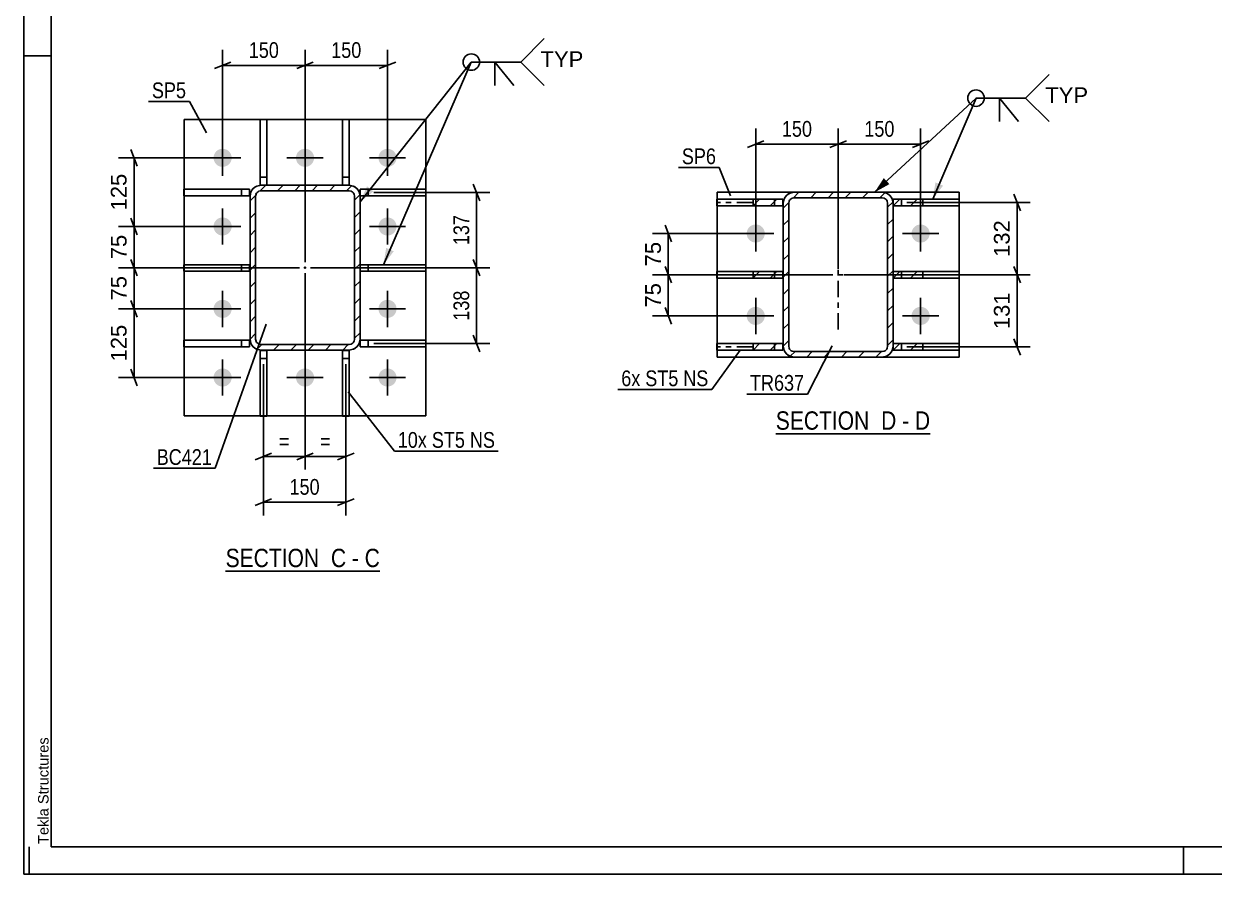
# Model space of a CAD drawing. Header units: millimetres. Extents: x -98 to 743, y -438 to 156.
# Drawn here: x -97.7 to 118.9, y -437.9 to -283.1 of the extents above; entities that cross this region are included whole.
import ezdxf

# ---------------------------------------------------------------- set-up
doc = ezdxf.new("R2010")
doc.units = ezdxf.units.MM
doc.linetypes.add('DXK_LINE_DOT2', pattern=[3.9198, 1.9599, -1.9599])
doc.linetypes.add('DXK_LINE_DOT3', pattern=[5.9187, 2.979, -0.9799, 0.9799, -0.9799])
doc.styles.add('Arial', font='ARIAL.TTF', dxfattribs={"height": 0.2})
doc.styles.add('Arial Narrow', font='ARIALN.TTF', dxfattribs={"height": 0.2})

# ---------------------------------------------------------------- blocks, each defined once
blk = doc.blocks.new('Unknown-761554712-18 - 4400')
at = {"color": 6, "linetype": 'Continuous'}
blk.add_line((39.15, -357.73), (67.22, -357.73), dxfattribs=at)
at = {"color": 0, "linetype": 'Continuous'}
blk.add_wipeout([(57.26, -356.98), (57.26, -353.48), (39.15, -353.48), (39.15, -356.98)], dxfattribs=at)
at = {"color": 7, "linetype": 'Continuous', "style": 'Arial Narrow'}
blk.add_text('SECTION ', height=3.34, dxfattribs=at).set_placement((39.15, -356.98))
at = {"color": 0, "linetype": 'Continuous'}
blk.add_wipeout([(61.08, -356.98), (61.08, -353.48), (58.31, -353.48), (58.31, -356.98)], dxfattribs=at)
at = {"color": 7, "linetype": 'Continuous', "style": 'Arial Narrow'}
blk.add_text('D', height=3.34, dxfattribs=at).set_placement((58.31, -356.98))
at = {"color": 0, "linetype": 'Continuous'}
blk.add_wipeout([(63.41, -356.98), (63.41, -353.48), (62.13, -353.48), (62.13, -356.98)], dxfattribs=at)
at = {"color": 7, "linetype": 'Continuous', "style": 'Arial Narrow'}
blk.add_text('-', height=3.34, dxfattribs=at).set_placement((62.13, -356.98))
at = {"color": 0, "linetype": 'Continuous'}
blk.add_wipeout([(67.22, -356.98), (67.22, -353.48), (64.46, -353.48), (64.46, -356.98)], dxfattribs=at)
at = {"color": 7, "linetype": 'Continuous', "style": 'Arial Narrow'}
blk.add_text('D', height=3.34, dxfattribs=at).set_placement((64.46, -356.98))
blk = doc.blocks.new('Unknown-761554712-1131')
at = {"color": 5, "linetype": 'Continuous'}
for p, q in [((-97.67, 156.09), (-97.67, -437.91)), ((-92.67, 151.09), (-92.67, -432.91)), ((-92.67, -288.91), (-97.67, -288.91)), ((-96.67, -437.91), (-96.67, -432.91)), ((-92.67, -432.91), (738.33, -432.91)), ((113.33, -437.91), (113.33, -432.91)), ((-97.67, -437.91), (743.33, -437.91))]:
    blk.add_line(p, q, dxfattribs=at)
at = {"color": 174, "linetype": 'Continuous', "style": 'Arial'}
blk.add_text('Tekla Structures', height=1.9102, rotation=90, dxfattribs=at).set_placement((-93.17, -432.41))
blk = doc.blocks.new('Unknown-761554712-13 - 3691')
at = {"color": 6, "linetype": 'Continuous'}
blk.add_line((-60.95, -382.75), (-32.88, -382.75), dxfattribs=at)
at = {"color": 0, "linetype": 'Continuous'}
blk.add_wipeout([(-42.84, -382), (-42.84, -378.5), (-60.95, -378.5), (-60.95, -382)], dxfattribs=at)
at = {"color": 7, "linetype": 'Continuous', "style": 'Arial Narrow'}
blk.add_text('SECTION ', height=3.34, dxfattribs=at).set_placement((-60.95, -382))
at = {"color": 0, "linetype": 'Continuous'}
blk.add_wipeout([(-39.03, -382), (-39.03, -378.5), (-41.79, -378.5), (-41.79, -382)], dxfattribs=at)
at = {"color": 7, "linetype": 'Continuous', "style": 'Arial Narrow'}
blk.add_text('C', height=3.34, dxfattribs=at).set_placement((-41.79, -382))
at = {"color": 0, "linetype": 'Continuous'}
blk.add_wipeout([(-36.7, -382), (-36.7, -378.5), (-37.98, -378.5), (-37.98, -382)], dxfattribs=at)
at = {"color": 7, "linetype": 'Continuous', "style": 'Arial Narrow'}
blk.add_text('-', height=3.34, dxfattribs=at).set_placement((-37.98, -382))
at = {"color": 0, "linetype": 'Continuous'}
blk.add_wipeout([(-32.88, -382), (-32.88, -378.5), (-35.65, -378.5), (-35.65, -382)], dxfattribs=at)
at = {"color": 7, "linetype": 'Continuous', "style": 'Arial Narrow'}
blk.add_text('C', height=3.34, dxfattribs=at).set_placement((-35.65, -382))
blk = doc.blocks.new('Bolt-761554712-4425 - 4400')
at = {"linetype": 'Continuous'}
for points in [[(33.85, -321.26, -1), (37.15, -321.26, -1)], [(63.85, -321.26, -1), (67.15, -321.26, -1)], [(33.85, -336.26, -1), (37.15, -336.26, -1)], [(63.85, -336.26, -1), (67.15, -336.26, -1)]]:
    blk.add_hatch(color=1, dxfattribs=at).paths.add_polyline_path(points)
at = {"color": 1, "linetype": 'Continuous'}
for p, q in [((35.5, -324.56), (35.5, -317.96)), ((65.5, -324.56), (65.5, -317.96)), ((32.2, -321.26), (38.8, -321.26)), ((62.2, -321.26), (68.8, -321.26)), ((35.5, -339.56), (35.5, -332.96)), ((65.5, -339.56), (65.5, -332.96)), ((32.2, -336.26), (38.8, -336.26)), ((62.2, -336.26), (68.8, -336.26))]:
    blk.add_line(p, q, dxfattribs=at)
blk = doc.blocks.new('Part-761554712-4519 - 4400')
at = {"linetype": 'Continuous'}
h = blk.add_hatch(dxfattribs=at)
h.set_pattern_fill('', scale=0.7, style=0, pattern_type=0)
h.set_pattern_definition([(45, (60.5037, -329.3623), (-1.57154, 1.57154), [])])
h.paths.add_polyline_path([(60.5, -328.16), (60.5, -329.36), (65.92, -329.36), (65.92, -328.16)])
at = {"color": 7, "linetype": 'DXK_LINE_DOT2'}
for p, q in [((60.5, -329.36), (60.5, -328.16)), ((65.92, -328.16), (60.5, -328.16)), ((62, -329.36), (62, -328.16)), ((65.92, -329.36), (60.5, -329.36))]:
    blk.add_line(p, q, dxfattribs=at)
at = {"color": 2, "linetype": 'Continuous'}
for p, q in [((60.5, -329.36), (60.5, -328.16)), ((60.5, -328.16), (65.92, -328.16)), ((65.92, -328.16), (72.5, -328.16)), ((65.92, -328.16), (65.92, -329.36)), ((72.5, -328.16), (72.5, -329.36)), ((65.92, -329.36), (60.5, -329.36)), ((72.5, -329.36), (65.92, -329.36))]:
    blk.add_line(p, q, dxfattribs=at)
blk = doc.blocks.new('Part-761554712-4431 - 4400')
at = {"color": 2, "linetype": 'Continuous'}
for p, q in [((28.5, -313.76), (28.5, -315.01)), ((28.5, -313.76), (42.5, -313.76)), ((72.5, -313.76), (58.5, -313.76)), ((72.5, -313.76), (72.5, -343.76)), ((28.5, -316.21), (28.5, -328.16)), ((28.5, -341.31), (28.5, -329.36)), ((28.5, -343.76), (28.5, -342.51)), ((28.5, -343.76), (42.5, -343.76)), ((72.5, -343.76), (58.5, -343.76))]:
    blk.add_line(p, q, dxfattribs=at)
at = {"color": 7, "linetype": 'DXK_LINE_DOT2'}
for p, q in [((28.5, -313.76), (28.5, -329.36)), ((42.5, -313.76), (58.5, -313.76)), ((28.5, -315.01), (28.5, -316.21)), ((28.5, -329.36), (28.5, -328.16)), ((28.5, -342.51), (28.5, -341.31)), ((42.5, -343.76), (58.5, -343.76))]:
    blk.add_line(p, q, dxfattribs=at)
blk = doc.blocks.new('Part-761554712-4459 - 4400')
at = {"linetype": 'Continuous'}
h = blk.add_hatch(dxfattribs=at)
h.set_pattern_fill('', scale=0.7, style=0, pattern_type=0)
h.set_pattern_definition([(45, (40.5037, -341.7628), (-1.57154, 1.57154), [])])
h.paths.add_polyline_path([(40.5, -315.76), (40.5, -341.76), (40.66, -342.53), (41.09, -343.18), (41.74, -343.61), (42.5, -343.76), (58.5, -343.76), (59.27, -343.61), (59.92, -343.18), (60.35, -342.53), (60.5, -341.76), (60.5, -315.76), (60.35, -315), (59.92, -314.35), (59.27, -313.92), (58.5, -313.76), (42.5, -313.76), (41.74, -313.92), (41.09, -314.35), (40.66, -315)])
h.paths.add_polyline_path([(41.8, -315.06), (42.12, -314.84), (42.5, -314.76), (58.5, -314.76), (58.89, -314.84), (59.21, -315.06), (59.43, -315.38), (59.5, -315.76), (59.5, -341.76), (59.43, -342.15), (59.21, -342.47), (58.89, -342.69), (58.5, -342.76), (42.5, -342.76), (42.12, -342.69), (41.8, -342.47), (41.58, -342.15), (41.5, -341.76), (41.5, -315.76), (41.58, -315.38)])
at = {"color": 7, "linetype": 'DXK_LINE_DOT2'}
for p, q in [((41.74, -313.92), (42.5, -313.76)), ((42.5, -313.76), (58.5, -313.76)), ((58.5, -313.76), (59.27, -313.92)), ((40.5, -315.76), (40.66, -315)), ((40.5, -341.76), (40.5, -315.76)), ((41.58, -315.38), (41.5, -315.76)), ((41.5, -341.76), (41.5, -315.76)), ((42.5, -314.76), (42.12, -314.84)), ((42.5, -314.76), (58.5, -314.76)), ((58.89, -314.84), (58.5, -314.76)), ((59.5, -315.76), (59.43, -315.38)), ((59.5, -341.76), (59.5, -315.76)), ((60.35, -315), (60.5, -315.76)), ((60.5, -315.76), (60.5, -341.76)), ((40.66, -342.53), (40.5, -341.76)), ((41.5, -341.76), (41.58, -342.15)), ((59.43, -342.15), (59.5, -341.76)), ((60.5, -341.76), (60.35, -342.53)), ((42.5, -343.76), (41.74, -343.61)), ((42.12, -342.69), (42.5, -342.76)), ((42.5, -342.76), (58.5, -342.76)), ((42.5, -343.76), (58.5, -343.76)), ((58.5, -342.76), (58.89, -342.69)), ((59.27, -343.61), (58.5, -343.76))]:
    blk.add_line(p, q, dxfattribs=at)
at = {"color": 2, "linetype": 'Continuous'}
for p, q in [((42.5, -313.76), (41.74, -313.92)), ((42.5, -313.76), (58.5, -313.76)), ((59.27, -313.92), (58.5, -313.76)), ((40.66, -315), (40.5, -315.76)), ((40.5, -341.76), (40.5, -315.76)), ((41.5, -315.76), (41.58, -315.38)), ((41.5, -341.76), (41.5, -315.76)), ((42.12, -314.84), (42.5, -314.76)), ((42.5, -314.76), (58.5, -314.76)), ((58.5, -314.76), (58.89, -314.84)), ((59.43, -315.38), (59.5, -315.76)), ((59.5, -341.76), (59.5, -315.76)), ((60.5, -315.76), (60.35, -315)), ((60.5, -341.76), (60.5, -315.76)), ((40.5, -341.76), (40.66, -342.53)), ((41.58, -342.15), (41.5, -341.76)), ((59.5, -341.76), (59.43, -342.15)), ((60.35, -342.53), (60.5, -341.76)), ((41.74, -343.61), (42.5, -343.76)), ((42.5, -342.76), (42.12, -342.69)), ((42.5, -342.76), (58.5, -342.76)), ((42.5, -343.76), (58.5, -343.76)), ((58.89, -342.69), (58.5, -342.76)), ((58.5, -343.76), (59.27, -343.61))]:
    blk.add_line(p, q, dxfattribs=at)
at = {"color": 7, "linetype": 'DXK_LINE_DOT3'}
for p, q in [((50.5, -338.76), (50.5, -318.76)), ((40.5, -328.76), (60.5, -328.76))]:
    blk.add_line(p, q, dxfattribs=at)
at = {"color": 7, "linetype": 'DXK_LINE_DOT2'}
for centre, radius, start, end in [((42.5, -315.76), 2, 112.5, 157.5), ((58.5, -315.76), 2, 22.5, 67.5), ((42.5, -315.76), 1, 112.5, 157.5), ((58.5, -315.76), 1, 22.5, 67.5), ((42.5, -341.76), 1, 202.5, 247.5), ((58.5, -341.76), 1, 292.5, 337.5), ((42.5, -341.76), 2, 202.5, 247.5), ((58.5, -341.76), 2, 292.5, 337.5)]:
    blk.add_arc(centre, radius, start, end, dxfattribs=at)
at = {"color": 2, "linetype": 'Continuous'}
for centre, radius, start, end in [((42.5, -315.76), 2, 112.5, 157.5), ((58.5, -315.76), 2, 22.5, 67.5), ((42.5, -315.76), 1, 112.5, 157.5), ((58.5, -315.76), 1, 22.5, 67.5), ((42.5, -341.76), 1, 202.5, 247.5), ((58.5, -341.76), 1, 292.5, 337.5), ((42.5, -341.76), 2, 202.5, 247.5), ((58.5, -341.76), 2, 292.5, 337.5)]:
    blk.add_arc(centre, radius, start, end, dxfattribs=at)
blk = doc.blocks.new('Part-761554712-4504 - 4400')
at = {"linetype": 'Continuous'}
h = blk.add_hatch(dxfattribs=at)
h.set_pattern_fill('', scale=0.7, style=0, pattern_type=0)
h.set_pattern_definition([(45, (35.006, -329.3623), (-1.57154, 1.57154), [])])
h.paths.add_polyline_path([(35.01, -328.16), (35.01, -329.36), (40.43, -329.36), (40.43, -328.16)])
at = {"color": 2, "linetype": 'Continuous'}
for p, q in [((28.43, -328.16), (35.01, -328.16)), ((28.43, -329.36), (28.43, -328.16)), ((40.43, -328.16), (35.01, -328.16)), ((35.01, -328.16), (35.01, -329.36)), ((40.43, -329.36), (40.43, -328.16)), ((28.43, -329.36), (35.01, -329.36)), ((35.01, -329.36), (40.43, -329.36))]:
    blk.add_line(p, q, dxfattribs=at)
at = {"color": 7, "linetype": 'DXK_LINE_DOT2'}
for p, q in [((35.01, -328.16), (40.43, -328.16)), ((38.93, -329.36), (38.93, -328.16)), ((40.43, -329.36), (40.43, -328.16)), ((35.01, -329.36), (40.43, -329.36))]:
    blk.add_line(p, q, dxfattribs=at)
blk = doc.blocks.new('Part-761554712-4509 - 4400')
at = {"linetype": 'Continuous'}
h = blk.add_hatch(dxfattribs=at)
h.set_pattern_fill('', scale=0.7, style=0, pattern_type=0)
h.set_pattern_definition([(45, (35.006, -316.2123), (-1.57154, 1.57154), [])])
h.paths.add_polyline_path([(35.01, -315.01), (35.01, -316.21), (40.43, -316.21), (40.43, -315.01)])
at = {"color": 2, "linetype": 'Continuous'}
for p, q in [((28.43, -315.01), (35.01, -315.01)), ((28.43, -316.21), (28.43, -315.01)), ((40.43, -315.01), (35.01, -315.01)), ((35.01, -315.01), (35.01, -316.21)), ((40.43, -316.21), (40.43, -315.01)), ((28.43, -316.21), (35.01, -316.21)), ((35.01, -316.21), (40.43, -316.21))]:
    blk.add_line(p, q, dxfattribs=at)
at = {"color": 7, "linetype": 'DXK_LINE_DOT3'}
for p, q in [((35.01, -315.61), (28.43, -315.61)), ((40.43, -315.61), (40.43, -315.61))]:
    blk.add_line(p, q, dxfattribs=at)
at = {"color": 7, "linetype": 'DXK_LINE_DOT2'}
for p, q in [((35.01, -315.01), (40.43, -315.01)), ((38.93, -316.21), (38.93, -315.01)), ((40.43, -316.21), (40.43, -315.01)), ((35.01, -316.21), (40.43, -316.21))]:
    blk.add_line(p, q, dxfattribs=at)
blk = doc.blocks.new('Part-761554712-4514 - 4400')
at = {"linetype": 'Continuous'}
h = blk.add_hatch(dxfattribs=at)
h.set_pattern_fill('', scale=0.7, style=0, pattern_type=0)
h.set_pattern_definition([(45, (35.006, -342.5123), (-1.57154, 1.57154), [])])
h.paths.add_polyline_path([(35.01, -341.31), (35.01, -342.51), (40.43, -342.51), (40.43, -341.31)])
at = {"color": 2, "linetype": 'Continuous'}
for p, q in [((28.43, -341.31), (35.01, -341.31)), ((28.43, -342.51), (28.43, -341.31)), ((40.43, -341.31), (35.01, -341.31)), ((35.01, -341.31), (35.01, -342.51)), ((40.43, -342.51), (40.43, -341.31)), ((28.43, -342.51), (35.01, -342.51)), ((35.01, -342.51), (40.43, -342.51))]:
    blk.add_line(p, q, dxfattribs=at)
at = {"color": 7, "linetype": 'DXK_LINE_DOT3'}
for p, q in [((35.01, -341.91), (28.43, -341.91)), ((40.43, -341.91), (40.43, -341.91))]:
    blk.add_line(p, q, dxfattribs=at)
at = {"color": 7, "linetype": 'DXK_LINE_DOT2'}
for p, q in [((35.01, -341.31), (40.43, -341.31)), ((38.93, -342.51), (38.93, -341.31)), ((40.43, -342.51), (40.43, -341.31)), ((35.01, -342.51), (40.43, -342.51))]:
    blk.add_line(p, q, dxfattribs=at)
blk = doc.blocks.new('Part-761554712-4524 - 4400')
at = {"linetype": 'Continuous'}
h = blk.add_hatch(dxfattribs=at)
h.set_pattern_fill('', scale=0.7, style=0, pattern_type=0)
h.set_pattern_definition([(45, (60.5037, -316.2123), (-1.57154, 1.57154), [])])
h.paths.add_polyline_path([(60.5, -315.01), (60.5, -316.21), (65.92, -316.21), (65.92, -315.01)])
at = {"color": 7, "linetype": 'DXK_LINE_DOT2'}
for p, q in [((60.5, -316.21), (60.5, -315.01)), ((65.92, -315.01), (60.5, -315.01)), ((62, -316.21), (62, -315.01)), ((65.92, -316.21), (60.5, -316.21))]:
    blk.add_line(p, q, dxfattribs=at)
at = {"color": 2, "linetype": 'Continuous'}
for p, q in [((60.5, -316.21), (60.5, -315.01)), ((60.5, -315.01), (65.92, -315.01)), ((65.92, -315.01), (72.5, -315.01)), ((65.92, -315.01), (65.92, -316.21)), ((72.5, -315.01), (72.5, -316.21)), ((65.92, -316.21), (60.5, -316.21)), ((72.5, -316.21), (65.92, -316.21))]:
    blk.add_line(p, q, dxfattribs=at)
at = {"color": 7, "linetype": 'DXK_LINE_DOT3'}
for p, q in [((60.5, -315.61), (60.5, -315.61)), ((65.92, -315.61), (72.5, -315.61))]:
    blk.add_line(p, q, dxfattribs=at)
blk = doc.blocks.new('Part-761554712-4529 - 4400')
at = {"linetype": 'Continuous'}
h = blk.add_hatch(dxfattribs=at)
h.set_pattern_fill('', scale=0.7, style=0, pattern_type=0)
h.set_pattern_definition([(45, (60.5037, -342.5123), (-1.57154, 1.57154), [])])
h.paths.add_polyline_path([(60.5, -341.31), (60.5, -342.51), (65.92, -342.51), (65.92, -341.31)])
at = {"color": 7, "linetype": 'DXK_LINE_DOT2'}
for p, q in [((60.5, -342.51), (60.5, -341.31)), ((65.92, -341.31), (60.5, -341.31)), ((62, -342.51), (62, -341.31)), ((65.92, -342.51), (60.5, -342.51))]:
    blk.add_line(p, q, dxfattribs=at)
at = {"color": 2, "linetype": 'Continuous'}
for p, q in [((60.5, -342.51), (60.5, -341.31)), ((60.5, -341.31), (65.92, -341.31)), ((65.92, -341.31), (72.5, -341.31)), ((65.92, -341.31), (65.92, -342.51)), ((72.5, -341.31), (72.5, -342.51)), ((65.92, -342.51), (60.5, -342.51)), ((72.5, -342.51), (65.92, -342.51))]:
    blk.add_line(p, q, dxfattribs=at)
at = {"color": 7, "linetype": 'DXK_LINE_DOT3'}
for p, q in [((60.5, -341.91), (60.5, -341.91)), ((65.92, -341.91), (72.5, -341.91))]:
    blk.add_line(p, q, dxfattribs=at)
blk = doc.blocks.new('Part-761554712-3799 - 3691')
at = {"color": 2, "linetype": 'Continuous'}
for p, q in [((-24.5, -340.69), (-36.5, -340.69)), ((-36.5, -341.89), (-36.5, -340.69)), ((-24.5, -341.89), (-36.5, -341.89)), ((-24.5, -340.69), (-24.5, -341.89))]:
    blk.add_line(p, q, dxfattribs=at)
at = {"color": 7, "linetype": 'DXK_LINE_DOT2'}
blk.add_line((-35, -341.89), (-35, -340.69), dxfattribs=at)
blk = doc.blocks.new('Part-761554712-3838 - 3691')
at = {"color": 2, "linetype": 'Continuous'}
for p, q in [((-54.68, -312.48), (-54.68, -300.48)), ((-54.68, -300.48), (-53.48, -300.48)), ((-53.48, -312.48), (-53.48, -300.48)), ((-54.68, -312.48), (-54.5, -312.48))]:
    blk.add_line(p, q, dxfattribs=at)
at = {"color": 7, "linetype": 'DXK_LINE_DOT2'}
for p, q in [((-54.68, -310.98), (-53.48, -310.98)), ((-54.5, -312.48), (-53.48, -312.48))]:
    blk.add_line(p, q, dxfattribs=at)
blk = doc.blocks.new('Part-761554712-3774 - 3691')
at = {"color": 2, "linetype": 'Continuous'}
for p, q in [((-68.58, -328.14), (-68.58, -326.94)), ((-68.58, -326.94), (-56.58, -326.94)), ((-56.58, -328.14), (-56.58, -326.94)), ((-68.58, -328.14), (-56.58, -328.14))]:
    blk.add_line(p, q, dxfattribs=at)
at = {"color": 7, "linetype": 'DXK_LINE_DOT2'}
blk.add_line((-58.08, -328.14), (-58.08, -326.94), dxfattribs=at)
blk = doc.blocks.new('Part-761554712-3779 - 3691')
at = {"color": 2, "linetype": 'Continuous'}
for p, q in [((-68.58, -314.39), (-68.58, -313.19)), ((-68.58, -313.19), (-56.58, -313.19)), ((-56.58, -314.39), (-56.58, -313.19)), ((-68.58, -314.39), (-56.58, -314.39))]:
    blk.add_line(p, q, dxfattribs=at)
at = {"color": 7, "linetype": 'DXK_LINE_DOT2'}
blk.add_line((-58.08, -314.39), (-58.08, -313.19), dxfattribs=at)
blk = doc.blocks.new('Part-761554712-3784 - 3691')
at = {"color": 2, "linetype": 'Continuous'}
for p, q in [((-68.58, -341.89), (-68.58, -340.69)), ((-68.58, -340.69), (-56.58, -340.69)), ((-68.58, -341.89), (-56.58, -341.89)), ((-56.58, -341.89), (-56.58, -340.69))]:
    blk.add_line(p, q, dxfattribs=at)
at = {"color": 7, "linetype": 'DXK_LINE_DOT2'}
blk.add_line((-58.08, -341.89), (-58.08, -340.69), dxfattribs=at)
blk = doc.blocks.new('Part-761554712-3789 - 3691')
at = {"color": 2, "linetype": 'Continuous'}
for p, q in [((-24.5, -326.94), (-36.5, -326.94)), ((-24.5, -326.94), (-24.5, -328.14)), ((-24.5, -328.14), (-36.5, -328.14))]:
    blk.add_line(p, q, dxfattribs=at)
at = {"color": 7, "linetype": 'DXK_LINE_DOT2'}
for p, q in [((-36.5, -328.14), (-36.5, -326.94)), ((-35, -328.14), (-35, -326.94))]:
    blk.add_line(p, q, dxfattribs=at)
blk = doc.blocks.new('Part-761554712-3794 - 3691')
at = {"color": 2, "linetype": 'Continuous'}
for p, q in [((-24.5, -313.19), (-36.5, -313.19)), ((-36.5, -314.39), (-36.5, -313.19)), ((-24.5, -313.19), (-24.5, -314.39)), ((-24.5, -314.39), (-36.5, -314.39))]:
    blk.add_line(p, q, dxfattribs=at)
at = {"color": 7, "linetype": 'DXK_LINE_DOT2'}
blk.add_line((-35, -314.39), (-35, -313.19), dxfattribs=at)
blk = doc.blocks.new('Part-761554712-3817 - 3691')
at = {"linetype": 'Continuous'}
h = blk.add_hatch(dxfattribs=at)
h.set_pattern_fill('', scale=0.7, style=0, pattern_type=0)
h.set_pattern_definition([(45, (-56.4993, -340.4774), (-1.57154, 1.57154), [])])
h.paths.add_polyline_path([(-56.5, -314.48), (-56.5, -340.48), (-56.35, -341.24), (-55.91, -341.89), (-55.26, -342.33), (-54.5, -342.48), (-38.5, -342.48), (-37.73, -342.33), (-37.09, -341.89), (-36.65, -341.24), (-36.5, -340.48), (-36.5, -314.48), (-36.65, -313.71), (-37.09, -313.06), (-37.73, -312.63), (-38.5, -312.48), (-54.5, -312.48), (-55.26, -312.63), (-55.91, -313.06), (-56.35, -313.71)])
h.paths.add_polyline_path([(-55.21, -313.77), (-54.88, -313.55), (-54.5, -313.48), (-38.5, -313.48), (-38.12, -313.55), (-37.79, -313.77), (-37.58, -314.09), (-37.5, -314.48), (-37.5, -340.48), (-37.58, -340.86), (-37.79, -341.18), (-38.12, -341.4), (-38.5, -341.48), (-54.5, -341.48), (-54.88, -341.4), (-55.21, -341.18), (-55.42, -340.86), (-55.5, -340.48), (-55.5, -314.48), (-55.42, -314.09)])
blk.add_hatch(color=30, dxfattribs=at).paths.add_polyline_path([(-46.5, -327.58, -1), (-46.5, -327.38, -1)])
at = {"color": 7, "linetype": 'DXK_LINE_DOT2'}
for p, q in [((-56.5, -314.48), (-56.35, -313.71)), ((-55.26, -312.63), (-54.5, -312.48)), ((-54.5, -313.48), (-54.88, -313.55)), ((-38.5, -312.48), (-54.5, -312.48)), ((-54.5, -313.48), (-38.5, -313.48)), ((-38.5, -312.48), (-37.73, -312.63)), ((-38.12, -313.55), (-38.5, -313.48)), ((-36.65, -313.71), (-36.5, -314.48)), ((-56.5, -340.48), (-56.5, -314.48)), ((-55.42, -314.09), (-55.5, -314.48)), ((-55.5, -340.48), (-55.5, -314.48)), ((-37.5, -314.48), (-37.58, -314.09)), ((-37.5, -340.48), (-37.5, -314.48)), ((-36.5, -340.48), (-36.5, -314.48)), ((-56.35, -341.24), (-56.5, -340.48)), ((-55.5, -340.48), (-55.42, -340.86)), ((-54.88, -341.4), (-54.5, -341.48)), ((-54.5, -341.48), (-38.5, -341.48)), ((-38.5, -341.48), (-38.12, -341.4)), ((-37.58, -340.86), (-37.5, -340.48)), ((-36.5, -340.48), (-36.65, -341.24)), ((-54.5, -342.48), (-55.26, -342.33)), ((-54.5, -342.48), (-38.5, -342.48)), ((-37.73, -342.33), (-38.5, -342.48))]:
    blk.add_line(p, q, dxfattribs=at)
at = {"color": 2, "linetype": 'Continuous'}
for p, q in [((-56.35, -313.71), (-56.5, -314.48)), ((-54.5, -312.48), (-55.26, -312.63)), ((-54.88, -313.55), (-54.5, -313.48)), ((-54.5, -312.48), (-38.5, -312.48)), ((-54.5, -313.48), (-38.5, -313.48)), ((-37.73, -312.63), (-38.5, -312.48)), ((-38.5, -313.48), (-38.12, -313.55)), ((-36.5, -314.48), (-36.65, -313.71)), ((-56.5, -340.48), (-56.5, -314.48)), ((-55.5, -314.48), (-55.42, -314.09)), ((-55.5, -340.48), (-55.5, -314.48)), ((-37.58, -314.09), (-37.5, -314.48)), ((-37.5, -340.48), (-37.5, -314.48)), ((-36.5, -340.48), (-36.5, -314.48)), ((-56.5, -340.48), (-56.35, -341.24)), ((-55.42, -340.86), (-55.5, -340.48)), ((-54.5, -341.48), (-54.88, -341.4)), ((-54.5, -341.48), (-38.5, -341.48)), ((-38.12, -341.4), (-38.5, -341.48)), ((-37.5, -340.48), (-37.58, -340.86)), ((-36.65, -341.24), (-36.5, -340.48)), ((-55.26, -342.33), (-54.5, -342.48)), ((-54.5, -342.48), (-38.5, -342.48)), ((-38.5, -342.48), (-37.73, -342.33))]:
    blk.add_line(p, q, dxfattribs=at)
at = {"color": 7, "linetype": 'DXK_LINE_DOT3'}
blk.add_line((-46.5, -327.48), (-46.5, -327.48), dxfattribs=at)
at = {"color": 30, "linetype": 'DXK_LINE_DOT3'}
blk.add_line((-46.5, -327.48), (-46.5, -327.48), dxfattribs=at)
at = {"color": 30, "linetype": 'Continuous'}
blk.add_circle((-46.5, -327.48), 0.1, dxfattribs=at)
at = {"color": 7, "linetype": 'DXK_LINE_DOT2'}
for centre, radius, start, end in [((-54.5, -314.48), 2, 112.5, 157.5), ((-54.5, -314.48), 1, 112.5, 157.5), ((-38.5, -314.48), 1, 22.5, 67.5), ((-38.5, -314.48), 2, 22.5, 67.5), ((-54.5, -340.48), 2, 202.5, 247.5), ((-54.5, -340.48), 1, 202.5, 247.5), ((-38.5, -340.48), 1, 292.5, 337.5), ((-38.5, -340.48), 2, 292.5, 337.5)]:
    blk.add_arc(centre, radius, start, end, dxfattribs=at)
at = {"color": 2, "linetype": 'Continuous'}
for centre, radius, start, end in [((-54.5, -314.48), 2, 112.5, 157.5), ((-54.5, -314.48), 1, 112.5, 157.5), ((-38.5, -314.48), 1, 22.5, 67.5), ((-38.5, -314.48), 2, 22.5, 67.5), ((-54.5, -340.48), 2, 202.5, 247.5), ((-54.5, -340.48), 1, 202.5, 247.5), ((-38.5, -340.48), 1, 292.5, 337.5), ((-38.5, -340.48), 2, 292.5, 337.5)]:
    blk.add_arc(centre, radius, start, end, dxfattribs=at)
blk = doc.blocks.new('Part-761554712-3823 - 3691')
at = {"color": 2, "linetype": 'Continuous'}
for p, q in [((-39.68, -354.54), (-39.68, -342.54)), ((-39.68, -342.54), (-38.48, -342.54)), ((-38.48, -342.54), (-38.48, -354.54)), ((-38.48, -354.54), (-39.68, -354.54))]:
    blk.add_line(p, q, dxfattribs=at)
at = {"color": 7, "linetype": 'DXK_LINE_DOT2'}
blk.add_line((-39.68, -344.04), (-38.48, -344.04), dxfattribs=at)
blk = doc.blocks.new('Part-761554712-3828 - 3691')
at = {"color": 2, "linetype": 'Continuous'}
for p, q in [((-54.68, -354.54), (-54.68, -342.54)), ((-54.68, -342.54), (-53.48, -342.54)), ((-53.48, -342.54), (-53.48, -354.54)), ((-53.48, -354.54), (-54.68, -354.54))]:
    blk.add_line(p, q, dxfattribs=at)
at = {"color": 7, "linetype": 'DXK_LINE_DOT2'}
blk.add_line((-54.68, -344.04), (-53.48, -344.04), dxfattribs=at)
blk = doc.blocks.new('Part-761554712-3833 - 3691')
at = {"color": 2, "linetype": 'Continuous'}
for p, q in [((-39.68, -312.48), (-39.68, -300.48)), ((-39.68, -300.48), (-38.48, -300.48)), ((-38.48, -300.48), (-38.48, -312.48)), ((-38.48, -312.48), (-38.5, -312.48))]:
    blk.add_line(p, q, dxfattribs=at)
at = {"color": 7, "linetype": 'DXK_LINE_DOT2'}
for p, q in [((-39.68, -310.98), (-38.48, -310.98)), ((-38.48, -312.48), (-39.68, -312.48))]:
    blk.add_line(p, q, dxfattribs=at)
blk = doc.blocks.new('Part-761554712-3854 - 3691')
at = {"color": 2, "linetype": 'Continuous'}
for p, q in [((-24.5, -300.48), (-68.5, -300.48)), ((-68.5, -313.19), (-68.5, -300.48)), ((-24.5, -354.48), (-24.5, -300.48)), ((-68.5, -326.94), (-68.5, -314.39)), ((-68.5, -340.69), (-68.5, -328.14)), ((-68.5, -354.48), (-68.5, -341.89)), ((-68.5, -354.48), (-54.68, -354.48)), ((-39.68, -354.48), (-53.48, -354.48)), ((-24.5, -354.48), (-38.48, -354.48))]:
    blk.add_line(p, q, dxfattribs=at)
at = {"color": 7, "linetype": 'DXK_LINE_DOT2'}
for p, q in [((-68.5, -314.39), (-68.5, -313.19)), ((-68.5, -328.14), (-68.5, -326.94)), ((-68.5, -341.89), (-68.5, -340.69)), ((-54.68, -354.48), (-53.48, -354.48)), ((-38.48, -354.48), (-39.68, -354.48))]:
    blk.add_line(p, q, dxfattribs=at)
blk = doc.blocks.new('Bolt-761554712-3856 - 3691')
at = {"linetype": 'Continuous'}
for points in [[(-63.15, -307.48, -1), (-59.85, -307.48, -1)], [(-48.15, -307.48, -1), (-44.85, -307.48, -1)], [(-33.15, -307.48, -1), (-29.85, -307.48, -1)], [(-63.15, -319.98, -1), (-59.85, -319.98, -1)], [(-33.15, -319.98, -1), (-29.85, -319.98, -1)], [(-63.15, -334.98, -1), (-59.85, -334.98, -1)], [(-33.15, -334.98, -1), (-29.85, -334.98, -1)], [(-63.15, -347.48, -1), (-59.85, -347.48, -1)], [(-48.15, -347.48, -1), (-44.85, -347.48, -1)], [(-33.15, -347.48, -1), (-29.85, -347.48, -1)]]:
    blk.add_hatch(color=1, dxfattribs=at).paths.add_polyline_path(points)
at = {"color": 1, "linetype": 'Continuous'}
for p, q in [((-61.5, -310.78), (-61.5, -304.18)), ((-46.5, -310.78), (-46.5, -304.18)), ((-31.5, -310.78), (-31.5, -304.18)), ((-58.2, -307.48), (-64.8, -307.48)), ((-43.2, -307.48), (-49.8, -307.48)), ((-28.2, -307.48), (-34.8, -307.48)), ((-61.5, -323.28), (-61.5, -316.68)), ((-31.5, -323.28), (-31.5, -316.68)), ((-58.2, -319.98), (-64.8, -319.98)), ((-28.2, -319.98), (-34.8, -319.98)), ((-61.5, -338.28), (-61.5, -331.68)), ((-31.5, -338.28), (-31.5, -331.68)), ((-58.2, -334.98), (-64.8, -334.98)), ((-28.2, -334.98), (-34.8, -334.98)), ((-61.5, -350.78), (-61.5, -344.18)), ((-46.5, -350.78), (-46.5, -344.18)), ((-31.5, -350.78), (-31.5, -344.18)), ((-58.2, -347.48), (-64.8, -347.48)), ((-43.2, -347.48), (-49.8, -347.48)), ((-28.2, -347.48), (-34.8, -347.48))]:
    blk.add_line(p, q, dxfattribs=at)
blk = doc.blocks.new('StraightDimension-761554712-11368 - 4400')
at = {"color": 7, "linetype": 'Continuous'}
for p, q in [((51.5, -328.76), (85.45, -328.76)), ((83.65, -330.26), (82.45, -327.26)), ((83.05, -341.91), (83.05, -328.76)), ((63, -341.91), (85.45, -341.91)), ((82.45, -340.41), (83.65, -343.41))]:
    blk.add_line(p, q, dxfattribs=at)
at = {"color": 0}
blk.add_wipeout([(82.3, -331.4), (78.1, -331.4), (78.1, -339.27), (82.3, -339.27)], dxfattribs=at)
at = {"color": 3, "style": 'Arial'}
blk.add_text('131', height=2.865, rotation=90.0002, dxfattribs=at).set_placement((81.7, -338.67))
blk = doc.blocks.new('StraightDimension-761554712-4611 - 4400')
at = {"color": 7, "linetype": 'Continuous'}
for p, q in [((35.5, -320.26), (35.5, -302.14)), ((50.5, -327.76), (50.5, -302.14)), ((37, -304.39), (34, -305.59)), ((35.5, -304.99), (50.5, -304.99)), ((49, -305.59), (52, -304.39))]:
    blk.add_line(p, q, dxfattribs=at)
at = {"color": 0}
blk.add_wipeout([(46.35, -304.24), (46.35, -300.04), (39.66, -300.04), (39.66, -304.24)], dxfattribs=at)
at = {"color": 3, "style": 'Arial Narrow'}
blk.add_text('150', height=2.863, dxfattribs=at).set_placement((40.26, -303.64))
blk = doc.blocks.new('StraightDimension-761554712-4628 - 4400')
at = {"color": 7, "linetype": 'Continuous'}
for p, q in [((50.5, -327.76), (50.5, -302.14)), ((65.5, -320.26), (65.5, -302.14)), ((52, -304.39), (49, -305.59)), ((50.5, -304.99), (65.5, -304.99)), ((64, -305.59), (67, -304.39))]:
    blk.add_line(p, q, dxfattribs=at)
at = {"color": 0}
blk.add_wipeout([(61.35, -304.24), (61.35, -300.04), (54.66, -300.04), (54.66, -304.24)], dxfattribs=at)
at = {"color": 3, "style": 'Arial Narrow'}
blk.add_text('150', height=2.863, dxfattribs=at).set_placement((55.26, -303.64))
blk = doc.blocks.new('StraightDimension-761554712-11320 - 4400')
at = {"color": 7, "linetype": 'Continuous'}
for p, q in [((18.99, -319.76), (20.19, -322.76)), ((34.5, -321.26), (16.74, -321.26)), ((19.59, -328.76), (19.59, -321.26)), ((49.5, -328.76), (16.74, -328.76)), ((20.19, -330.26), (18.99, -327.26))]:
    blk.add_line(p, q, dxfattribs=at)
at = {"color": 0}
blk.add_wipeout([(18.84, -322.19), (14.64, -322.19), (14.64, -327.84), (18.84, -327.84)], dxfattribs=at)
at = {"color": 3, "style": 'Arial'}
blk.add_text('75', height=2.865, rotation=90.0002, dxfattribs=at).set_placement((18.24, -327.24))
blk = doc.blocks.new('StraightDimension-761554712-11321 - 4400')
at = {"color": 7, "linetype": 'Continuous'}
for p, q in [((49.5, -328.76), (16.74, -328.76)), ((18.99, -327.26), (20.19, -330.26)), ((19.59, -336.26), (19.59, -328.76)), ((20.19, -337.76), (18.99, -334.76)), ((34.5, -336.26), (16.74, -336.26))]:
    blk.add_line(p, q, dxfattribs=at)
at = {"color": 0}
blk.add_wipeout([(18.84, -329.69), (14.64, -329.69), (14.64, -335.34), (18.84, -335.34)], dxfattribs=at)
at = {"color": 3, "style": 'Arial'}
blk.add_text('75', height=2.865, rotation=90.0002, dxfattribs=at).set_placement((18.24, -334.74))
blk = doc.blocks.new('StraightDimension-761554712-11367 - 4400')
at = {"color": 7, "linetype": 'Continuous'}
for p, q in [((63, -315.61), (85.45, -315.61)), ((83.65, -317.11), (82.45, -314.11)), ((83.05, -328.76), (83.05, -315.61)), ((51.5, -328.76), (85.45, -328.76)), ((82.45, -327.26), (83.65, -330.26))]:
    blk.add_line(p, q, dxfattribs=at)
at = {"color": 0}
blk.add_wipeout([(82.3, -318.25), (78.1, -318.25), (78.1, -326.12), (82.3, -326.12)], dxfattribs=at)
at = {"color": 3, "style": 'Arial'}
blk.add_text('132', height=2.865, rotation=90.0002, dxfattribs=at).set_placement((81.7, -325.52))
blk = doc.blocks.new('StraightDimension-761554712-3918 - 3691')
at = {"color": 7, "linetype": 'Continuous'}
for p, q in [((-14.69, -328.98), (-15.89, -325.98)), ((-45.5, -327.48), (-12.89, -327.48)), ((-15.29, -341.29), (-15.29, -327.48)), ((-15.89, -339.79), (-14.69, -342.79)), ((-34, -341.29), (-12.89, -341.29))]:
    blk.add_line(p, q, dxfattribs=at)
at = {"color": 0}
blk.add_wipeout([(-16.04, -331.04), (-20.24, -331.04), (-20.24, -337.73), (-16.04, -337.73)], dxfattribs=at)
at = {"color": 3, "style": 'Arial Narrow'}
blk.add_text('138', height=2.863, rotation=90.0002, dxfattribs=at).set_placement((-16.64, -337.13))
blk = doc.blocks.new('StraightDimension-761554712-3904 - 3691')
at = {"color": 7, "linetype": 'Continuous'}
for p, q in [((-34, -313.79), (-12.89, -313.79)), ((-14.69, -315.29), (-15.89, -312.29)), ((-15.29, -327.48), (-15.29, -313.79)), ((-15.89, -325.98), (-14.69, -328.98)), ((-45.5, -327.48), (-12.89, -327.48))]:
    blk.add_line(p, q, dxfattribs=at)
at = {"color": 0}
blk.add_wipeout([(-16.04, -317.29), (-20.24, -317.29), (-20.24, -323.98), (-16.04, -323.98)], dxfattribs=at)
at = {"color": 3, "style": 'Arial Narrow'}
blk.add_text('137', height=2.863, rotation=90.0002, dxfattribs=at).set_placement((-16.64, -323.38))
blk = doc.blocks.new('StraightDimension-761554712-3875 - 3691')
at = {"color": 7, "linetype": 'Continuous'}
for p, q in [((-54.08, -345.04), (-54.08, -372.57)), ((-39.08, -345.04), (-39.08, -372.57)), ((-52.58, -369.57), (-55.58, -370.77)), ((-54.08, -370.17), (-39.08, -370.17)), ((-40.58, -370.77), (-37.58, -369.57))]:
    blk.add_line(p, q, dxfattribs=at)
at = {"color": 0}
blk.add_wipeout([(-43.23, -369.42), (-43.23, -365.22), (-49.92, -365.22), (-49.92, -369.42)], dxfattribs=at)
at = {"color": 3, "style": 'Arial Narrow'}
blk.add_text('150', height=2.863, dxfattribs=at).set_placement((-49.32, -368.82))
blk = doc.blocks.new('StraightDimension-761554712-3945 - 3691')
at = {"color": 7, "linetype": 'Continuous'}
for p, q in [((-46.5, -328.48), (-46.5, -364.25)), ((-54.08, -345.04), (-54.08, -364.25)), ((-55.58, -362.45), (-52.58, -361.25)), ((-45, -361.25), (-48, -362.45)), ((-54.08, -361.85), (-46.5, -361.85))]:
    blk.add_line(p, q, dxfattribs=at)
at = {"color": 0}
blk.add_wipeout([(-48.73, -361.1), (-48.73, -356.9), (-51.85, -356.9), (-51.85, -361.1)], dxfattribs=at)
at = {"color": 3, "style": 'Arial Narrow'}
blk.add_text('=', height=2.86, dxfattribs=at).set_placement((-51.25, -360.5))
blk = doc.blocks.new('StraightDimension-761554712-3881 - 3691')
at = {"color": 7, "linetype": 'Continuous'}
for p, q in [((-61.5, -306.48), (-61.5, -287.79)), ((-46.5, -326.48), (-46.5, -287.79)), ((-60, -290.04), (-63, -291.24)), ((-48, -291.24), (-45, -290.04)), ((-61.5, -290.64), (-46.5, -290.64))]:
    blk.add_line(p, q, dxfattribs=at)
at = {"color": 0}
blk.add_wipeout([(-50.66, -289.89), (-50.66, -285.69), (-57.34, -285.69), (-57.34, -289.89)], dxfattribs=at)
at = {"color": 3, "style": 'Arial Narrow'}
blk.add_text('150', height=2.863, dxfattribs=at).set_placement((-56.74, -289.29))
blk = doc.blocks.new('StraightDimension-761554712-3892 - 3691')
at = {"color": 7, "linetype": 'Continuous'}
for p, q in [((-46.5, -326.48), (-46.5, -287.79)), ((-31.5, -306.48), (-31.5, -287.79)), ((-45, -290.04), (-48, -291.24)), ((-33, -291.24), (-30, -290.04)), ((-46.5, -290.64), (-31.5, -290.64))]:
    blk.add_line(p, q, dxfattribs=at)
at = {"color": 0}
blk.add_wipeout([(-35.66, -289.89), (-35.66, -285.69), (-42.34, -285.69), (-42.34, -289.89)], dxfattribs=at)
at = {"color": 3, "style": 'Arial Narrow'}
blk.add_text('150', height=2.863, dxfattribs=at).set_placement((-41.74, -289.29))
blk = doc.blocks.new('StraightDimension-761554712-3932 - 3691')
at = {"color": 7, "linetype": 'Continuous'}
for p, q in [((-46.5, -328.48), (-46.5, -364.25)), ((-39.08, -345.04), (-39.08, -364.25)), ((-48, -362.45), (-45, -361.25)), ((-37.58, -361.25), (-40.58, -362.45)), ((-46.5, -361.85), (-39.08, -361.85))]:
    blk.add_line(p, q, dxfattribs=at)
at = {"color": 0}
blk.add_wipeout([(-41.23, -361.1), (-41.23, -356.9), (-44.35, -356.9), (-44.35, -361.1)], dxfattribs=at)
at = {"color": 3, "style": 'Arial Narrow'}
blk.add_text('=', height=2.86, dxfattribs=at).set_placement((-43.75, -360.5))
blk = doc.blocks.new('StraightDimension-761554712-11222 - 3691')
at = {"color": 7, "linetype": 'Continuous'}
for p, q in [((-62.5, -307.48), (-80.47, -307.48)), ((-77.02, -308.98), (-78.22, -305.98)), ((-77.62, -319.98), (-77.62, -307.48)), ((-62.5, -319.98), (-80.47, -319.98)), ((-78.22, -318.48), (-77.02, -321.48))]:
    blk.add_line(p, q, dxfattribs=at)
at = {"color": 0}
blk.add_wipeout([(-78.37, -309.79), (-82.57, -309.79), (-82.57, -317.66), (-78.37, -317.66)], dxfattribs=at)
at = {"color": 3, "style": 'Arial'}
blk.add_text('125', height=2.865, rotation=90.0002, dxfattribs=at).set_placement((-78.97, -317.06))
blk = doc.blocks.new('StraightDimension-761554712-11223 - 3691')
at = {"color": 7, "linetype": 'Continuous'}
for p, q in [((-62.5, -319.98), (-80.47, -319.98)), ((-78.22, -318.48), (-77.02, -321.48)), ((-77.62, -327.48), (-77.62, -319.98)), ((-77.02, -328.98), (-78.22, -325.98)), ((-47.5, -327.48), (-80.47, -327.48))]:
    blk.add_line(p, q, dxfattribs=at)
at = {"color": 0}
blk.add_wipeout([(-78.37, -320.9), (-82.57, -320.9), (-82.57, -326.55), (-78.37, -326.55)], dxfattribs=at)
at = {"color": 3, "style": 'Arial'}
blk.add_text('75', height=2.865, rotation=90.0002, dxfattribs=at).set_placement((-78.97, -325.95))
blk = doc.blocks.new('StraightDimension-761554712-11224 - 3691')
at = {"color": 7, "linetype": 'Continuous'}
for p, q in [((-78.22, -325.98), (-77.02, -328.98)), ((-47.5, -327.48), (-80.47, -327.48)), ((-77.62, -334.98), (-77.62, -327.48)), ((-77.02, -336.48), (-78.22, -333.48)), ((-62.5, -334.98), (-80.47, -334.98))]:
    blk.add_line(p, q, dxfattribs=at)
at = {"color": 0}
blk.add_wipeout([(-78.37, -328.4), (-82.57, -328.4), (-82.57, -334.05), (-78.37, -334.05)], dxfattribs=at)
at = {"color": 3, "style": 'Arial'}
blk.add_text('75', height=2.865, rotation=90.0002, dxfattribs=at).set_placement((-78.97, -333.45))
blk = doc.blocks.new('StraightDimension-761554712-11225 - 3691')
at = {"color": 7, "linetype": 'Continuous'}
for p, q in [((-78.22, -333.48), (-77.02, -336.48)), ((-62.5, -334.98), (-80.47, -334.98)), ((-77.62, -347.48), (-77.62, -334.98)), ((-77.02, -348.98), (-78.22, -345.98)), ((-62.5, -347.48), (-80.47, -347.48))]:
    blk.add_line(p, q, dxfattribs=at)
at = {"color": 0}
blk.add_wipeout([(-78.37, -337.29), (-82.57, -337.29), (-82.57, -345.16), (-78.37, -345.16)], dxfattribs=at)
at = {"color": 3, "style": 'Arial'}
blk.add_text('125', height=2.865, rotation=90.0002, dxfattribs=at).set_placement((-78.97, -344.56))
blk = doc.blocks.new('Mark-761554712-4455 - 4400')
at = {"color": 0}
blk.add_wipeout([(44.31, -349.88), (44.31, -346.88), (34.45, -346.88), (34.45, -349.88)], dxfattribs=at)
blk.add_wipeout([(44.31, -349.88), (44.31, -346.88), (34.45, -346.88), (34.45, -349.88)], dxfattribs=at)
at = {"color": 30, "linetype": 'Continuous'}
for p in [(49.42, -341.69), (33.85, -350.48)]:
    blk.add_line(p, (44.91, -350.48), dxfattribs=at)
at = {"color": 3, "style": 'Arial Narrow'}
blk.add_text('TR637', height=2.863, dxfattribs=at).set_placement((34.45, -349.88))
blk = doc.blocks.new('Mark-761554712-4427 - 4400')
at = {"color": 0}
blk.add_wipeout([(28.27, -308.63), (28.27, -305.63), (22.06, -305.63), (22.06, -308.63)], dxfattribs=at)
blk.add_wipeout([(28.27, -308.63), (28.27, -305.63), (22.06, -305.63), (22.06, -308.63)], dxfattribs=at)
at = {"color": 30, "linetype": 'Continuous'}
for p in [(21.46, -309.23), (30.91, -314.41)]:
    blk.add_line(p, (28.87, -309.23), dxfattribs=at)
at = {"color": 3, "style": 'Arial Narrow'}
blk.add_text('SP6', height=2.863, dxfattribs=at).set_placement((22.06, -308.63))
blk = doc.blocks.new('MarkSet-761554712-4703 - 4400')
at = {"color": 0}
blk.add_wipeout([(14.5, -349.05), (14.5, -346.05), (11.03, -346.05), (11.03, -349.05)], dxfattribs=at)
blk.add_wipeout([(14.5, -349.05), (14.5, -346.05), (11.03, -346.05), (11.03, -349.05)], dxfattribs=at)
blk.add_wipeout([(21.42, -349.05), (21.42, -346.05), (15.4, -346.05), (15.4, -349.05)], dxfattribs=at)
blk.add_wipeout([(21.42, -349.05), (21.42, -346.05), (15.4, -346.05), (15.4, -349.05)], dxfattribs=at)
at = {"color": 3, "style": 'Arial Narrow'}
blk.add_text('6x', height=2.863, dxfattribs=at).set_placement((11.03, -349.05))
at = {"color": 0}
blk.add_wipeout([(26.89, -349.05), (26.89, -346.05), (22.32, -346.05), (22.32, -349.05)], dxfattribs=at)
blk.add_wipeout([(26.89, -349.05), (26.89, -346.05), (22.32, -346.05), (22.32, -349.05)], dxfattribs=at)
at = {"color": 30, "linetype": 'Continuous'}
for p in [(32.66, -342.51), (10.43, -349.65)]:
    blk.add_line(p, (27.49, -349.65), dxfattribs=at)
at = {"color": 3, "style": 'Arial Narrow'}
for s, p in [('ST5', (15.4, -349.05)), ('NS', (22.32, -349.05))]:
    blk.add_text(s, height=2.863, dxfattribs=at).set_placement(p)
blk = doc.blocks.new('WeldMark-761554712-11438 - 4400')
at = {"linetype": 'Continuous'}
for points in [[(59.82, -312.27), (57.12, -313.76), (58.8, -311.17)], [(69.58, -312.55), (67.71, -315.01), (68.2, -311.96)]]:
    blk.add_hatch(color=30, dxfattribs=at).paths.add_polyline_path(points)
at = {"color": 30, "linetype": 'Continuous'}
for p, q in [((57.12, -313.76), (75.58, -296.61)), ((67.71, -315.01), (75.58, -296.61)), ((75.58, -296.61), (84.58, -296.61))]:
    blk.add_line(p, q, dxfattribs=at)
at = {"color": 3, "linetype": 'Continuous'}
for q in [(83.29, -300.89), (79.86, -300.89)]:
    blk.add_line((79.86, -296.61), q, dxfattribs=at)
for start, end in [(90, 270), (270, 90)]:
    blk.add_arc((75.58, -296.61), 1.5, start, end, dxfattribs=at)
at = {"color": 0, "linetype": 'Continuous'}
blk.add_wipeout([(95.95, -297.51), (95.95, -294.51), (88.18, -294.51), (88.18, -297.51)], dxfattribs=at)
blk.add_wipeout([(95.95, -297.51), (95.95, -294.51), (88.18, -294.51), (88.18, -297.51)], dxfattribs=at)
at = {"color": 3, "linetype": 'Continuous'}
for q in [(88.86, -292.32), (88.86, -300.89)]:
    blk.add_line((84.58, -296.61), q, dxfattribs=at)
at = {"color": 3, "linetype": 'Continuous', "style": 'Arial'}
blk.add_text('TYP', height=2.865, dxfattribs=at).set_placement((88.18, -297.51))
blk = doc.blocks.new('Mark-761554712-3813 - 3691')
at = {"color": 0}
blk.add_wipeout([(-63.44, -363.39), (-63.44, -360.39), (-73.49, -360.39), (-73.49, -363.39)], dxfattribs=at)
blk.add_wipeout([(-63.44, -363.39), (-63.44, -360.39), (-73.49, -360.39), (-73.49, -363.39)], dxfattribs=at)
at = {"color": 30, "linetype": 'Continuous'}
for p in [(-53.6, -337.78), (-74.09, -363.99)]:
    blk.add_line(p, (-62.84, -363.99), dxfattribs=at)
at = {"color": 3, "style": 'Arial Narrow'}
blk.add_text('BC421', height=2.863, dxfattribs=at).set_placement((-73.49, -363.39))
blk = doc.blocks.new('Mark-761554712-3850 - 3691')
at = {"color": 0}
blk.add_wipeout([(-68.15, -296.62), (-68.15, -293.62), (-74.36, -293.62), (-74.36, -296.62)], dxfattribs=at)
blk.add_wipeout([(-68.15, -296.62), (-68.15, -293.62), (-74.36, -293.62), (-74.36, -296.62)], dxfattribs=at)
at = {"color": 30, "linetype": 'Continuous'}
for p in [(-74.96, -297.22), (-64.45, -302.9)]:
    blk.add_line(p, (-67.55, -297.22), dxfattribs=at)
at = {"color": 3, "style": 'Arial Narrow'}
blk.add_text('SP5', height=2.863, dxfattribs=at).set_placement((-74.36, -296.62))
blk = doc.blocks.new('WeldMark-761554712-3983 - 3691')
at = {"linetype": 'Continuous'}
for points in [[(-34.04, -313.6), (-36.5, -315.48), (-35.22, -312.67)], [(-30.36, -324.49), (-32.24, -326.94), (-31.74, -323.89)]]:
    blk.add_hatch(color=30, dxfattribs=at).paths.add_polyline_path(points)
at = {"color": 30, "linetype": 'Continuous'}
for p, q in [((-36.5, -315.48), (-16.25, -290.05)), ((-32.24, -326.94), (-16.25, -290.05)), ((-16.25, -290.05), (-7.25, -290.05))]:
    blk.add_line(p, q, dxfattribs=at)
at = {"color": 3, "linetype": 'Continuous'}
for q in [(-8.54, -294.33), (-11.97, -294.33)]:
    blk.add_line((-11.97, -290.05), q, dxfattribs=at)
for start, end in [(90, 270), (270, 90)]:
    blk.add_arc((-16.25, -290.05), 1.5, start, end, dxfattribs=at)
at = {"color": 0, "linetype": 'Continuous'}
blk.add_wipeout([(4.12, -290.95), (4.12, -287.95), (-3.65, -287.95), (-3.65, -290.95)], dxfattribs=at)
blk.add_wipeout([(4.12, -290.95), (4.12, -287.95), (-3.65, -287.95), (-3.65, -290.95)], dxfattribs=at)
at = {"color": 3, "linetype": 'Continuous'}
for q in [(-2.97, -285.76), (-2.97, -294.33)]:
    blk.add_line((-7.25, -290.05), q, dxfattribs=at)
at = {"color": 3, "linetype": 'Continuous', "style": 'Arial'}
blk.add_text('TYP', height=2.865, dxfattribs=at).set_placement((-3.65, -290.95))
blk = doc.blocks.new('MarkSet-761554712-4032 - 3691')
at = {"color": 0}
blk.add_wipeout([(-24.33, -360.27), (-24.33, -357.27), (-29.63, -357.27), (-29.63, -360.27)], dxfattribs=at)
blk.add_wipeout([(-24.33, -360.27), (-24.33, -357.27), (-29.63, -357.27), (-29.63, -360.27)], dxfattribs=at)
at = {"color": 30, "linetype": 'Continuous'}
blk.add_line((-38.63, -350.11), (-30.23, -360.87), dxfattribs=at)
at = {"color": 0}
blk.add_wipeout([(-17.4, -360.27), (-17.4, -357.27), (-23.43, -357.27), (-23.43, -360.27)], dxfattribs=at)
blk.add_wipeout([(-17.4, -360.27), (-17.4, -357.27), (-23.43, -357.27), (-23.43, -360.27)], dxfattribs=at)
at = {"color": 3, "style": 'Arial Narrow'}
blk.add_text('10x', height=2.863, dxfattribs=at).set_placement((-29.63, -360.27))
at = {"color": 0}
blk.add_wipeout([(-11.94, -360.27), (-11.94, -357.27), (-16.5, -357.27), (-16.5, -360.27)], dxfattribs=at)
blk.add_wipeout([(-11.94, -360.27), (-11.94, -357.27), (-16.5, -357.27), (-16.5, -360.27)], dxfattribs=at)
at = {"color": 30, "linetype": 'Continuous'}
blk.add_line((-30.23, -360.87), (-11.34, -360.87), dxfattribs=at)
at = {"color": 3, "style": 'Arial Narrow'}
for s, p in [('ST5', (-23.43, -360.27)), ('NS', (-16.5, -360.27))]:
    blk.add_text(s, height=2.863, dxfattribs=at).set_placement(p)

msp = doc.modelspace()

# ---------------------------------------------------------------- block references
for name in ['Part-761554712-3854 - 3691', 'Part-761554712-3838 - 3691', 'Part-761554712-3833 - 3691', 'Bolt-761554712-3856 - 3691', 'Part-761554712-3779 - 3691', 'Part-761554712-3817 - 3691', 'Part-761554712-3794 - 3691', 'Part-761554712-4431 - 4400', 'Part-761554712-4459 - 4400', 'Part-761554712-4509 - 4400', 'Part-761554712-4524 - 4400', 'Bolt-761554712-4425 - 4400', 'Part-761554712-3774 - 3691', 'Part-761554712-3789 - 3691', 'Part-761554712-4504 - 4400', 'Part-761554712-4519 - 4400', 'Part-761554712-3784 - 3691', 'Part-761554712-3799 - 3691', 'Part-761554712-4514 - 4400', 'Part-761554712-4529 - 4400', 'Part-761554712-3828 - 3691', 'Part-761554712-3823 - 3691', 'Unknown-761554712-18 - 4400']:
    msp.add_blockref(name, (0, 0))

# ---------------------------------------------------------------- next in the draw order: block references
msp.add_blockref('Unknown-761554712-1131', (0, 0))

# ---------------------------------------------------------------- next in the draw order: block references
for name in ['Mark-761554712-3850 - 3691', 'Mark-761554712-4427 - 4400', 'StraightDimension-761554712-3918 - 3691', 'StraightDimension-761554712-11368 - 4400', 'Mark-761554712-4455 - 4400', 'MarkSet-761554712-4703 - 4400', 'StraightDimension-761554712-3875 - 3691', 'Unknown-761554712-13 - 3691']:
    msp.add_blockref(name, (0, 0))

# ---------------------------------------------------------------- next in the draw order: block references
for name in ['StraightDimension-761554712-4611 - 4400', 'StraightDimension-761554712-3904 - 3691']:
    msp.add_blockref(name, (0, 0))

# ---------------------------------------------------------------- next in the draw order: block references
for name in ['StraightDimension-761554712-3881 - 3691', 'StraightDimension-761554712-4628 - 4400', 'StraightDimension-761554712-3945 - 3691']:
    msp.add_blockref(name, (0, 0))

# ---------------------------------------------------------------- next in the draw order: block references
for name in ['StraightDimension-761554712-3892 - 3691', 'StraightDimension-761554712-11222 - 3691', 'StraightDimension-761554712-11367 - 4400', 'StraightDimension-761554712-11320 - 4400', 'StraightDimension-761554712-3932 - 3691']:
    msp.add_blockref(name, (0, 0))

# ---------------------------------------------------------------- next in the draw order: block references
for name in ['WeldMark-761554712-3983 - 3691', 'WeldMark-761554712-11438 - 4400', 'StraightDimension-761554712-11223 - 3691', 'StraightDimension-761554712-11321 - 4400', 'MarkSet-761554712-4032 - 3691']:
    msp.add_blockref(name, (0, 0))

# ---------------------------------------------------------------- next in the draw order: block references
msp.add_blockref('StraightDimension-761554712-11224 - 3691', (0, 0))

# ---------------------------------------------------------------- next in the draw order: block references
msp.add_blockref('StraightDimension-761554712-11225 - 3691', (0, 0))

# ---------------------------------------------------------------- next in the draw order: block references
msp.add_blockref('Mark-761554712-3813 - 3691', (0, 0))

doc.saveas('drawing.dxf')
